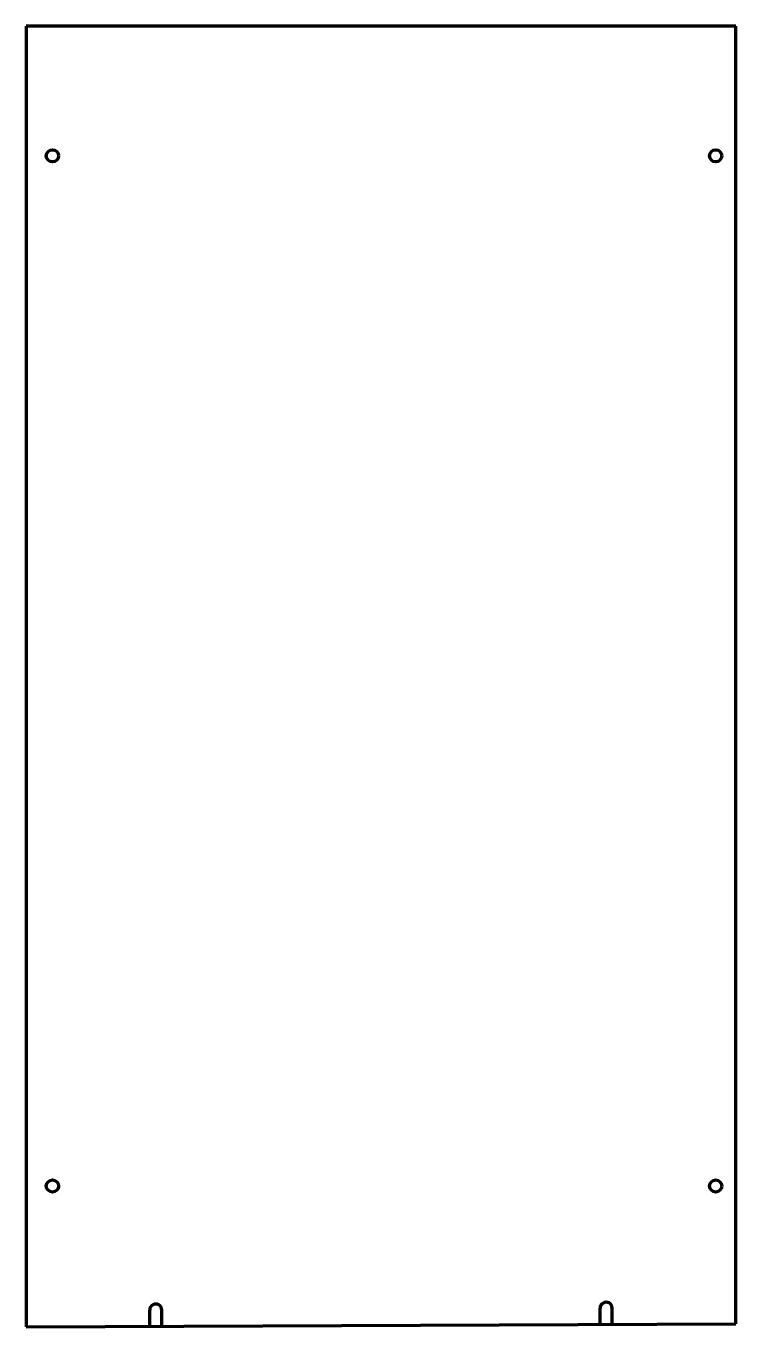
# Model space of a CAD drawing. Header units: inches. Extents: x 0 to 43.8, y 0 to 80.2.
import ezdxf

# ---------------------------------------------------------------- set-up
doc = ezdxf.new("R2010")
doc.units = ezdxf.units.IN
doc.header["$MEASUREMENT"] = 0
doc.layers.add('1', color=7, linetype='Continuous')

msp = doc.modelspace()

# ---------------------------------------------------------------- linework, layer by layer
at = {"color": 7, "lineweight": 90}
for p, q in [((0, 80.188), (0, 0)), ((43.75, 80.188), (0, 80.188)), ((43.75, 0.188), (43.75, 80.188)), ((0, 0), (43.75, 0.188))]:
    msp.add_line(p, q, dxfattribs=at)
at = {"layer": '1', "color": 7, "lineweight": 90}
for p, q in [((7.625, 0.033), (7.621, 1.033)), ((8.375, 0.036), (8.371, 1.036)), ((35.375, 0.152), (35.371, 1.152)), ((36.125, 0.155), (36.121, 1.155))]:
    msp.add_line(p, q, dxfattribs=at)
at = {"layer": '1', "color": 1, "lineweight": 90}
for centre in [(1.625, 72.188), (42.5, 72.188), (1.625, 8.688), (42.5, 8.688)]:
    msp.add_circle(centre, 0.375, dxfattribs=at)
at = {"layer": '1', "color": 7, "lineweight": 90}
for centre in [(7.996, 1.034), (35.746, 1.153)]:
    msp.add_arc(centre, 0.375, 0.24555, 180.24555, dxfattribs=at)

doc.saveas('drawing.dxf')
